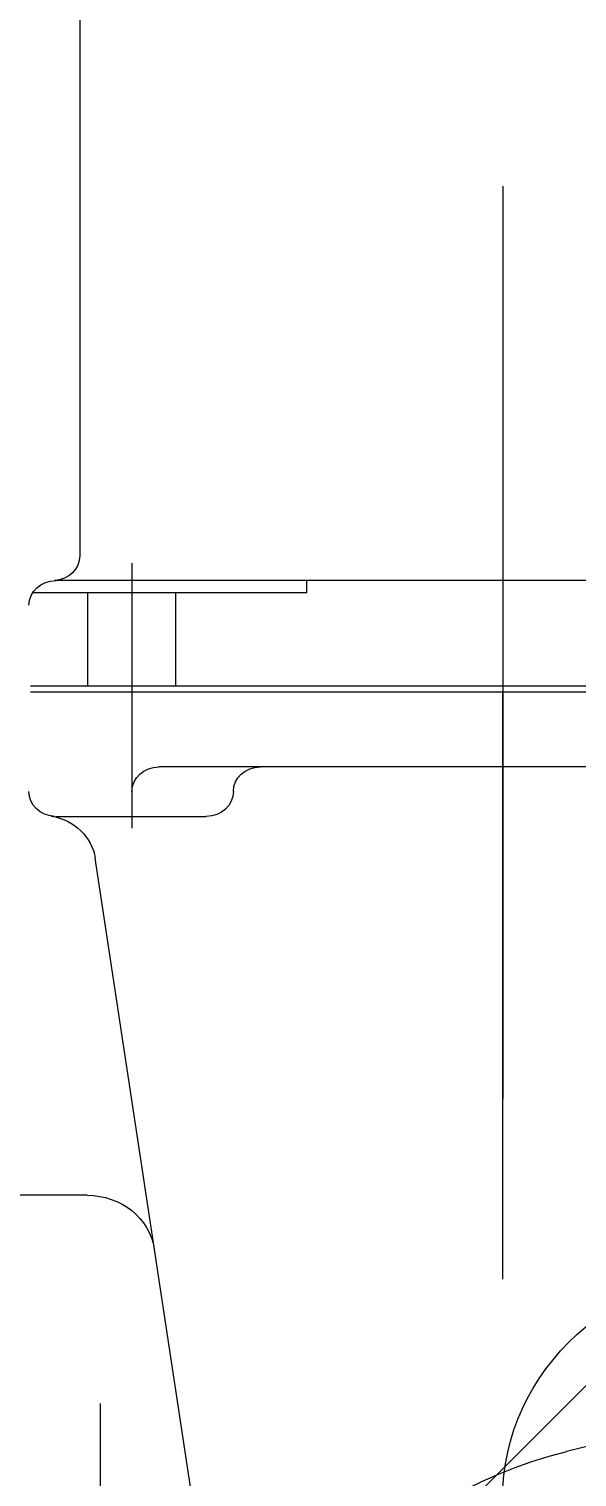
# Model space of a CAD drawing. Header units: millimetres. Extents: x -77 to 207, y -160 to 187.
# Drawn here: x -51.8837 to -51.8049, y 35.1121 to 35.3203 of the extents above; entities that cross this region are included whole.
import ezdxf
from ezdxf.xclip import XClip

# ---------------------------------------------------------------- set-up
doc = ezdxf.new("R2010")
doc.units = ezdxf.units.MM
doc.header["$LTSCALE"] = 0.1
for name, pattern in [('X REF - ANELO INST bind$0$X REF - ANELO$0$CENTER', [2, 1.25, -0.25, 0.25, -0.25]), ('X REF - ANELO INST bind$0$X REF - ANELO$0$CENTER2', [1.125, 0.75, -0.125, 0.125, -0.125]), ('X REF - ANELO INST bind$0$X REF - ANELO$0$DASHED', [0.75, 0.5, -0.25])]:
    doc.linetypes.add(name, pattern=pattern)
doc.layers.add('C01 Foil blanco', color=30, linetype='Continuous')
doc.layers.add('X REF - ANELO INST bind$0$X REF - ANELO$0$E-GENERAL', color=8, linetype='Continuous')

# ---------------------------------------------------------------- blocks, each defined once
blk = doc.blocks.new('X REF - ANELO INST bind$0$X REF - ANELO$0$grupo electrogeno')
at = {"layer": 'X REF - ANELO INST bind$0$X REF - ANELO$0$E-GENERAL', "linetype": 'X REF - ANELO INST bind$0$X REF - ANELO$0$CENTER2'}
for p, q in [((-163.92389, 150.63625), (-163.92389, 149.95187)), ((-163.92389, 149.91036), (-163.92389, 150.59473))]:
    blk.add_line(p, q, dxfattribs=at)
at = {"layer": 'X REF - ANELO INST bind$0$X REF - ANELO$0$E-GENERAL'}
for p, q in [((-163.9818, 150.05414), (-163.9818, 150.18583)), ((-163.96131, 150.11565), (-163.9825, 149.97572)), ((-163.88395, 150.05348), (-163.91471, 150.06104)), ((-163.96263, 149.96616), (-163.96263, 149.96616)), ((-163.95209, 149.93759), (-163.9915, 149.93759)), ((-163.95209, 149.93759), (-163.95209, 149.9358)), ((-163.85965, 149.9358), (-163.98813, 149.9358)), ((-163.98472, 149.70991), (-163.98472, 149.93224))]:
    blk.add_line(p, q, dxfattribs=at)
at = {"layer": 'X REF - ANELO INST bind$0$X REF - ANELO$0$E-GENERAL', "linetype": 'Continuous'}
for p, q in [((-163.98364, 150.02419), (-164.01149, 150.02419)), ((-163.98813, 149.96973), (-163.96652, 149.96973)), ((-163.96744, 149.96973), (-163.96652, 149.96973)), ((-163.87445, 149.96259), (-163.97333, 149.96259)), ((-163.85576, 149.95187), (-163.9918, 149.95187)), ((-163.85576, 149.95187), (-163.9918, 149.95187)), ((-163.85576, 149.95098), (-163.9918, 149.95098))]:
    blk.add_line(p, q, dxfattribs=at)
at = {"layer": 'X REF - ANELO INST bind$0$X REF - ANELO$0$E-GENERAL', "linetype": 'X REF - ANELO INST bind$0$X REF - ANELO$0$CENTER'}
for p, q in [((-163.97723, 149.9506), (-163.97723, 149.97143)), ((-163.97723, 149.93329), (-163.97723, 149.95413)), ((-163.92389, 149.65411), (-163.92389, 149.95098))]:
    blk.add_line(p, q, dxfattribs=at)
at = {"layer": 'X REF - ANELO INST bind$0$X REF - ANELO$0$E-GENERAL', "linetype": 'X REF - ANELO INST bind$0$X REF - ANELO$0$DASHED'}
for p, q in [((-163.98355, 149.95098), (-163.98355, 149.93759)), ((-163.9709, 149.95098), (-163.9709, 149.93759))]:
    blk.add_line(p, q, dxfattribs=at)
at = {"layer": 'X REF - ANELO INST bind$0$X REF - ANELO$0$E-GENERAL'}
for centre, major_axis, start_param, end_param in [((-163.89858, 150.11623), (0.06229, 0), 3.141593, 4.45059), ((-163.88739, 150.0679), (-0.03654, 0), -1.570796, 1.570796), ((-163.98364, 150.03312), (-0.00973, 0), 1.570796, 3.003587), ((-163.99021, 149.9767), (-0.00779, 0), 1.750254, 3.003587), ((-163.98813, 149.96616), (-0.00389, 0), -1.508256, 0), ((-163.96652, 149.96616), (-0.00389, 0), 3.141593, 4.712389), ((-163.97333, 149.96616), (0.00389, 0), 3.141593, 4.712389), ((-163.95874, 149.96616), (0.00389, 0), 3.141593, 4.712389), ((-163.98813, 149.93937), (0.00389, 0), 3.141593, 4.712389), ((-163.98861, 149.93224), (0.00389, 0), 0, 1.508256)]:
    blk.add_ellipse(centre, major_axis=major_axis, ratio=0.91735, start_param=start_param, end_param=end_param, dxfattribs=at)
blk = doc.blocks.new('X REF - ANELO INST bind$0$X REF - ANELO$0$A$C1F186A80')
at = {"xscale": -1, "rotation": 180}
blk.add_blockref('X REF - ANELO INST bind$0$X REF - ANELO$0$grupo electrogeno', (165.30672, 151.35615), dxfattribs=at)
blk = doc.blocks.new('X REF - ANELO INST bind$0$X REF - ANELO')
blk.add_blockref('X REF - ANELO INST bind$0$X REF - ANELO$0$A$C1F186A80', (-53.1984, 33.82066))
blk = doc.blocks.new('X REF - ANELO INST bind')
ref = blk.add_blockref('X REF - ANELO INST bind$0$X REF - ANELO', (0, 0))
XClip(ref).set_block_clipping_path([(-76.9680737415, -24.7711317477), (92.9860355418, 61.1669630168)])

msp = doc.modelspace()

# ---------------------------------------------------------------- hatches: boundary and pattern name
at = {"layer": 'C01 Foil blanco'}
h = msp.add_hatch(dxfattribs=at)
h.set_pattern_fill('ANSI31', color=256, scale=0.08, style=0)
h.paths.add_polyline_path([(-44.75879, 37.43658), (-44.75879, 41.58806), (-53.19843, 41.58801), (-53.19843, 33.67851), (-49.10586, 33.67851), (-49.10467, 37.43657)])
h = msp.add_hatch(dxfattribs=at)
h.set_pattern_fill('ANSI31', color=256, scale=0.08, style=0)
edge = h.paths.add_edge_path()
edge.add_line((-49.02141, 4.58487), (-49.02141, 14.56085))
edge.add_line((-49.02141, 14.56085), (-53.1984, 14.56085))
edge.add_line((-53.1984, 14.56085), (-53.1984, 16.71429))
edge.add_line((-53.1984, 16.71429), (-49.02145, 16.71429))
edge.add_line((-49.02145, 16.71429), (-49.02145, 37.38051))
edge.add_line((-49.02145, 37.38051), (-26.4226, 37.38051))
edge.add_line((-26.4226, 37.38051), (-26.4226, 33.42657))
edge.add_line((-26.4226, 33.42657), (-29.12064, 33.42657))
edge.add_line((-29.12064, 33.42657), (-29.12064, 29.24522))
edge.add_line((-29.12064, 29.24522), (-42.67707, 29.24523))
edge.add_line((-42.67707, 29.24523), (-42.67641, 4.58487))
edge.add_line((-42.67641, 4.58487), (-49.02141, 4.58502))

# ---------------------------------------------------------------- block references
msp.add_blockref('X REF - ANELO INST bind', (0, 0))

doc.saveas('drawing.dxf')
